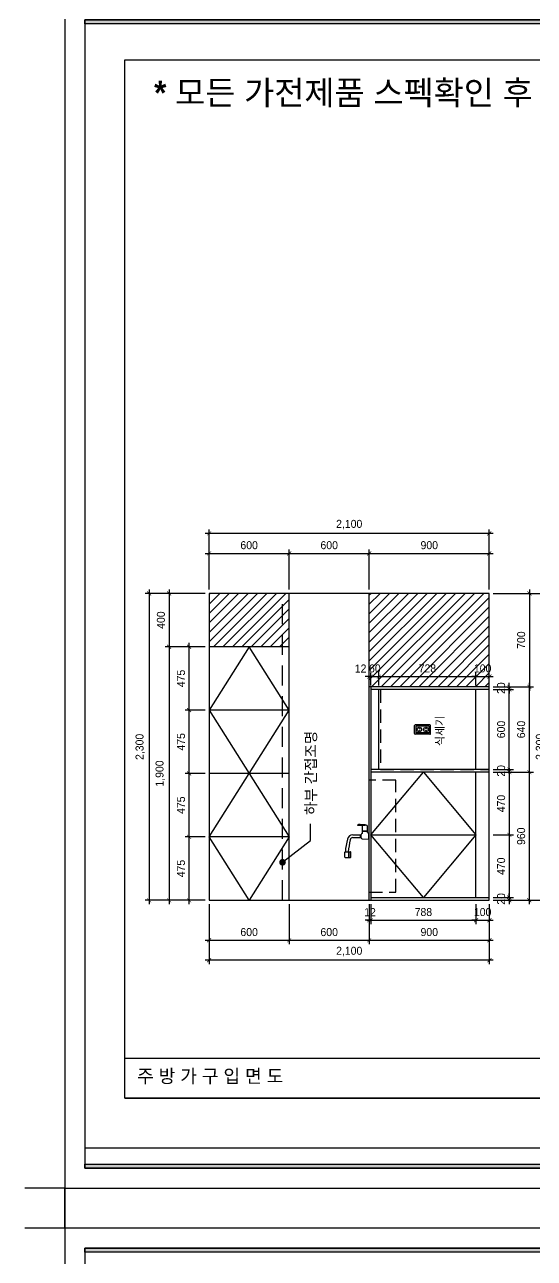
# Model space of a CAD drawing. Header units: millimetres. Extents: x 261942 to 379971, y 117646 to 213875.
# Drawn here: x 340971 to 344790, y 163471 to 172719 of the extents above; entities that cross this region are included whole.
import ezdxf
from ezdxf.enums import TextEntityAlignment as Align

# ---------------------------------------------------------------- set-up
doc = ezdxf.new("R2010")
doc.units = ezdxf.units.MM
doc.header["$LTSCALE"] = 100
doc.header["$PDMODE"] = 3
doc.linetypes.add('DASHEDX2', pattern=[1.5, 1, -0.5])
doc.linetypes.add('HID', pattern=[2.3, 1.5, -0.8])
doc.layers.get('DEFPOINTS').update_dxf_attribs({"color": 248})
for name, color, linetype in [('0-ELC TEXT', 7, 'Continuous'), ('0-SHEET', 7, 'Continuous'), ('06-FUR', 6, 'Continuous'), ('06-LIGHT', 4, 'Continuous'), ('07-DIM', 5, 'Continuous'), ('F-SYM', 7, 'Continuous'), ('FORM(YOURNAME)-11', 1, 'Continuous'), ('FU', 4, 'Continuous'), ('K-FURNITURE', 7, 'Continuous')]:
    doc.layers.add(name, color=color, linetype=linetype)
doc.styles.add('HY 울릉도 L', font='')
doc.styles.add('YOURNAME', font='HY울릉도M.TTF')
doc.styles.add('넥슨고딕', font='NEXONLv1GothicBold.ttf')
doc.styles.add('코레일둥고', font='Korail_Round_Gothic_Medium.ttf')
doc.styles.get('HY 울릉도 L').set_extended_font_data('HY울릉도L')
doc.dimstyles.new('30', dxfattribs={"dimscale": 30, "dimtxt": 2, "dimasz": 1, "dimexe": 1, "dimexo": 1, "dimgap": 1, "dimtad": 1, "dimdec": 0, "dimrnd": 0.05, "dimdsep": 46, "dimlunit": 6, "dimtxsty": 'HY 울릉도 L', "dimblk": 'ARCHTICK', "dimcen": 2.5, "dimdle": 1, "dimclrd": 133, "dimclre": 133, "dimclrt": 30, "dimadec": 0, "dimazin": 0, "dimtfac": 1, "dimtdec": 0, "dimtix": 1, "dimtmove": 2, "dimatfit": 3, "dimldrblk": 'ARCHTICK', "dimfxl": 0, "dimlwd": -1, "dimlwe": -1, "dimarcsym": 0})

# ---------------------------------------------------------------- blocks, each defined once
blk = doc.blocks.new('FORM-PLAN')
at = {"layer": 'FORM(YOURNAME)-11'}
h = blk.add_hatch(color=256, dxfattribs=at)
h.dxf.hatch_style = 1
h.paths.add_polyline_path([(-71444, 55115), (10556, 55115), (10556, 54915), (-71444, 54915)])
h.paths.add_polyline_path([(-71444, -2085), (10556, -2085), (10556, -2285), (-71444, -2285)])
at = {"layer": 'DEFPOINTS', "color": 158}
blk.add_line((1346, -1285), (-71444, -1285), dxfattribs=at)
at = {"layer": 'DEFPOINTS', "color": 1}
for points in [[(-72444, 58115), (-72444, 56115), (-74444, 56115)], [(-72444, -5285), (-72444, -3285), (-74444, -3285)]]:
    blk.add_lwpolyline(points, dxfattribs=at)
at = {"layer": 'DEFPOINTS', "color": 158}
for points in [[(-71444, -2285), (10556, -2285), (10556, 55115), (-71444, 55115)], [(-69444, 53115), (-64, 53115), (-64, 1215), (-69444, 1215)]]:
    blk.add_lwpolyline(points, close=True, dxfattribs=at)
at = {"layer": 'FORM(YOURNAME)-11', "color": 250}
blk.add_lwpolyline([(-72444, -3285), (11556, -3285), (11556, 56115), (-72444, 56115)], close=True, dxfattribs=at)
at = {"layer": 'FORM(YOURNAME)-11'}
for points in [[(-71444, 55115), (10556, 55115), (10556, 54915), (-71444, 54915)], [(-71444, -2085), (10556, -2085), (10556, -2285), (-71444, -2285)]]:
    blk.add_lwpolyline(points, close=True, dxfattribs=at)
at = {"layer": 'FORM(YOURNAME)-11', "color": 3, "style": 'YOURNAME'}
for tag, height, p in [('1', 450, (9905, 18188)), ('2', 450, (9905, 17544)), ('3', 450, (9905, 16257)), ('4', 450, (9905, 14326)), ('5', 515, (9905, 12009)), ('6', 515, (9905, 9757)), ('7', 515, (9905, 7504)), ('8', 515, (9905, 5252)), ('9', 515, (9905, 2999)), ('10', 515, (5655, 811)), ('11', 515, (9905, 747)), ('12', 515, (5655, -1441)), ('13', 515, (9905, -1441))]:
    blk.add_attdef(tag, text='', height=height, dxfattribs=at).set_placement(p, align=Align.MIDDLE_RIGHT)
blk = doc.blocks.new('*U590')
at = {"layer": 'F-SYM', "xscale": 0.15, "yscale": 0.15, "zscale": 0.15}
blk.add_blockref('FORM-PLAN', (352137.4, 164489.1), dxfattribs=at)
blk = doc.blocks.new('A$C3F93256C')
at = {"layer": 'K-FURNITURE', "color": 40, "linetype": 'Continuous'}
for p, q in [((0, 177.8), (0, 142.7)), ((0, 152.5), (44, 152.5)), ((0, 149.9), (44, 149.9)), ((4, 181.8), (40, 181.8)), ((4, 138.7), (40, 138.7)), ((44, 177.8), (44, 142.7)), ((149.8, 122.5), (149.8, 59.4)), ((171.8, 122.5), (171.8, 59.4)), ((140.8, 52.1), (137.2, 0)), ((184.1, 5), (137.5, 5)), ((148.7, 59.4), (172.9, 59.4)), ((149.8, 64.4), (171.8, 64.4)), ((184, 6.7), (184.4, 0)), ((185.5, 49.3), (240, 49.3)), ((188.9, 12), (234, 12)), ((197.3, 49.3), (197.3, 12)), ((199.8, 49.3), (199.8, 12)), ((240, 86.1), (245, 86.1)), ((240, 29.3), (240, 86.1)), ((240, 73.2), (245, 73.2)), ((245, 29.3), (240, 29.3)), ((244, 22), (244, 29.3)), ((245, 73.2), (245, 86.1)), ((245, 29.3), (245, 62.6)), ((247.4, 67.9), (247.4, 80.8))]:
    blk.add_line(p, q, dxfattribs=at)
for centre, radius, start, end in [((4, 177.8), 4, 90, 180), ((4, 142.7), 4, 180, 270), ((40, 177.8), 4, 0, 90), ((40, 142.7), 4, 270, 0), ((5, -359), 539.3, 75.70659, 85.86953), ((5.4, -356.7), 515, 75.56642, 85.70206), ((129.8, 122.5), 20, 0, 78.51264), ((129.8, 122.5), 42, 0, 78.51264), ((148.7, 51.4), 8, 90, 175.17874), ((172.9, 51.4), 8, 12.6436, 90), ((185.5, 54.3), 5, 192.6436, 270), ((188.9, 7), 5, 90, 183.94394), ((234, 22), 10, 270, 0), ((240.4, 80.8), 6.97, 0, 49.51036), ((240.4, 67.9), 6.97, 310.48964, 49.51036)]:
    blk.add_arc(centre, radius, start, end, dxfattribs=at)
blk = doc.blocks.new('_ArchTick')
at = {"color": 0, "linetype": 'ByBlock', "const_width": 0.15}
blk.add_lwpolyline([(-0.5, -0.5), (0.5, 0.5)], dxfattribs=at)
blk = doc.blocks.new('*D377')
at = {"layer": '07-DIM', "color": 133}
for p, q in [((344483.1, 168905.5), (342323.1, 168905.5)), ((342353.1, 168485.5), (342353.1, 168935.5)), ((344453.1, 168485.5), (344453.1, 168935.5))]:
    blk.add_line(p, q, dxfattribs=at)
at = {"layer": 'DEFPOINTS', "color": 0}
for p in [(342353.1, 168905.5), (342353.1, 168455.5), (344453.1, 168455.5)]:
    blk.add_point(p, dxfattribs=at)
at = {"layer": '07-DIM', "color": 133, "xscale": 30, "yscale": 30, "zscale": 30, "rotation": 180}
blk.add_blockref('_ArchTick', (342353.1, 168905.5), dxfattribs=at)
at = {"layer": '07-DIM', "color": 133, "xscale": 30, "yscale": 30, "zscale": 30}
blk.add_blockref('_ArchTick', (344453.1, 168905.5), dxfattribs=at)
at = {"layer": '07-DIM', "color": 30, "insert": (343403.1, 168971.4), "char_height": 60, "attachment_point": 5, "style": 'HY 울릉도 L'}
blk.add_mtext('2,100', dxfattribs=at)
blk = doc.blocks.new('*D378')
at = {"layer": '07-DIM', "color": 133}
for p, q in [((342353.1, 168485.5), (342353.1, 168785.5)), ((342953.1, 168485.5), (342953.1, 168785.5)), ((342323.1, 168755.5), (342983.1, 168755.5))]:
    blk.add_line(p, q, dxfattribs=at)
at = {"layer": 'DEFPOINTS', "color": 0}
for p in [(342953.1, 168755.5), (342353.1, 168455.5), (342953.1, 168455.5)]:
    blk.add_point(p, dxfattribs=at)
at = {"layer": '07-DIM', "color": 133, "xscale": 30, "yscale": 30, "zscale": 30, "rotation": 180}
blk.add_blockref('_ArchTick', (342353.1, 168755.5), dxfattribs=at)
at = {"layer": '07-DIM', "color": 133, "xscale": 30, "yscale": 30, "zscale": 30}
blk.add_blockref('_ArchTick', (342953.1, 168755.5), dxfattribs=at)
at = {"layer": '07-DIM', "color": 30, "insert": (342653.1, 168816.7), "char_height": 60, "attachment_point": 5, "style": 'HY 울릉도 L'}
blk.add_mtext('600', dxfattribs=at)
blk = doc.blocks.new('*D379')
at = {"layer": '07-DIM', "color": 133}
for p, q in [((342953.1, 168485.5), (342953.1, 168785.5)), ((343553.1, 168485.5), (343553.1, 168785.5)), ((342923.1, 168755.5), (343583.1, 168755.5))]:
    blk.add_line(p, q, dxfattribs=at)
at = {"layer": 'DEFPOINTS', "color": 0}
for p in [(343553.1, 168755.5), (342953.1, 168455.5), (343553.1, 168455.5)]:
    blk.add_point(p, dxfattribs=at)
at = {"layer": '07-DIM', "color": 133, "xscale": 30, "yscale": 30, "zscale": 30, "rotation": 180}
blk.add_blockref('_ArchTick', (342953.1, 168755.5), dxfattribs=at)
at = {"layer": '07-DIM', "color": 133, "xscale": 30, "yscale": 30, "zscale": 30}
blk.add_blockref('_ArchTick', (343553.1, 168755.5), dxfattribs=at)
at = {"layer": '07-DIM', "color": 30, "insert": (343253.1, 168816.7), "char_height": 60, "attachment_point": 5, "style": 'HY 울릉도 L'}
blk.add_mtext('600', dxfattribs=at)
blk = doc.blocks.new('*D380')
at = {"layer": '07-DIM', "color": 133}
for p, q in [((343553.1, 168485.5), (343553.1, 168785.5)), ((344453.1, 168485.5), (344453.1, 168785.5)), ((343523.1, 168755.5), (344483.1, 168755.5))]:
    blk.add_line(p, q, dxfattribs=at)
at = {"layer": 'DEFPOINTS', "color": 0}
for p in [(344453.1, 168755.5), (343553.1, 168455.5), (344453.1, 168455.5)]:
    blk.add_point(p, dxfattribs=at)
at = {"layer": '07-DIM', "color": 133, "xscale": 30, "yscale": 30, "zscale": 30, "rotation": 180}
blk.add_blockref('_ArchTick', (343553.1, 168755.5), dxfattribs=at)
at = {"layer": '07-DIM', "color": 133, "xscale": 30, "yscale": 30, "zscale": 30}
blk.add_blockref('_ArchTick', (344453.1, 168755.5), dxfattribs=at)
at = {"layer": '07-DIM', "color": 30, "insert": (344003.1, 168816.8), "char_height": 60, "attachment_point": 5, "style": 'HY 울릉도 L'}
blk.add_mtext('900', dxfattribs=at)
blk = doc.blocks.new('*D382')
at = {"layer": '07-DIM', "color": 133}
for p, q in [((342353.1, 166125.5), (342353.1, 165675.5)), ((344453.1, 166125.5), (344453.1, 165675.5)), ((344483.1, 165705.5), (342323.1, 165705.5))]:
    blk.add_line(p, q, dxfattribs=at)
at = {"layer": 'DEFPOINTS', "color": 0}
for p in [(342353.1, 166155.5), (344453.1, 166155.5), (342353.1, 165705.5)]:
    blk.add_point(p, dxfattribs=at)
at = {"layer": '07-DIM', "color": 133, "xscale": 30, "yscale": 30, "zscale": 30, "rotation": 180}
blk.add_blockref('_ArchTick', (342353.1, 165705.5), dxfattribs=at)
at = {"layer": '07-DIM', "color": 133, "xscale": 30, "yscale": 30, "zscale": 30}
blk.add_blockref('_ArchTick', (344453.1, 165705.5), dxfattribs=at)
at = {"layer": '07-DIM', "color": 30, "insert": (343403.1, 165771.4), "char_height": 60, "attachment_point": 5, "style": 'HY 울릉도 L'}
blk.add_mtext('2,100', dxfattribs=at)
blk = doc.blocks.new('*D383')
at = {"layer": '07-DIM', "color": 133}
for p, q in [((342353.1, 166125.5), (342353.1, 165825.5)), ((342953.1, 166125.5), (342953.1, 165825.5)), ((342323.1, 165855.5), (342983.1, 165855.5))]:
    blk.add_line(p, q, dxfattribs=at)
at = {"layer": 'DEFPOINTS', "color": 0}
for p in [(342353.1, 166155.5), (342953.1, 166155.5), (342953.1, 165855.5)]:
    blk.add_point(p, dxfattribs=at)
at = {"layer": '07-DIM', "color": 133, "xscale": 30, "yscale": 30, "zscale": 30, "rotation": 180}
blk.add_blockref('_ArchTick', (342353.1, 165855.5), dxfattribs=at)
at = {"layer": '07-DIM', "color": 133, "xscale": 30, "yscale": 30, "zscale": 30}
blk.add_blockref('_ArchTick', (342953.1, 165855.5), dxfattribs=at)
at = {"layer": '07-DIM', "color": 30, "insert": (342653.1, 165916.7), "char_height": 60, "attachment_point": 5, "style": 'HY 울릉도 L'}
blk.add_mtext('600', dxfattribs=at)
blk = doc.blocks.new('*D384')
at = {"layer": '07-DIM', "color": 133}
for p, q in [((342953.1, 166125.5), (342953.1, 165825.5)), ((343553.1, 166125.5), (343553.1, 165825.5)), ((342923.1, 165855.5), (343583.1, 165855.5))]:
    blk.add_line(p, q, dxfattribs=at)
at = {"layer": 'DEFPOINTS', "color": 0}
for p in [(342953.1, 166155.5), (343553.1, 166155.5), (343553.1, 165855.5)]:
    blk.add_point(p, dxfattribs=at)
at = {"layer": '07-DIM', "color": 133, "xscale": 30, "yscale": 30, "zscale": 30, "rotation": 180}
blk.add_blockref('_ArchTick', (342953.1, 165855.5), dxfattribs=at)
at = {"layer": '07-DIM', "color": 133, "xscale": 30, "yscale": 30, "zscale": 30}
blk.add_blockref('_ArchTick', (343553.1, 165855.5), dxfattribs=at)
at = {"layer": '07-DIM', "color": 30, "insert": (343253.1, 165916.7), "char_height": 60, "attachment_point": 5, "style": 'HY 울릉도 L'}
blk.add_mtext('600', dxfattribs=at)
blk = doc.blocks.new('*D381')
at = {"layer": '07-DIM', "color": 133}
for p, q in [((343553.1, 166125.5), (343553.1, 165825.5)), ((344453.1, 166125.5), (344453.1, 165825.5)), ((343523.1, 165855.5), (344483.1, 165855.5))]:
    blk.add_line(p, q, dxfattribs=at)
at = {"layer": 'DEFPOINTS', "color": 0}
for p in [(343553.1, 166155.5), (344453.1, 166155.5), (344453.1, 165855.5)]:
    blk.add_point(p, dxfattribs=at)
at = {"layer": '07-DIM', "color": 133, "xscale": 30, "yscale": 30, "zscale": 30, "rotation": 180}
blk.add_blockref('_ArchTick', (343553.1, 165855.5), dxfattribs=at)
at = {"layer": '07-DIM', "color": 133, "xscale": 30, "yscale": 30, "zscale": 30}
blk.add_blockref('_ArchTick', (344453.1, 165855.5), dxfattribs=at)
at = {"layer": '07-DIM', "color": 30, "insert": (344003.1, 165916.8), "char_height": 60, "attachment_point": 5, "style": 'HY 울릉도 L'}
blk.add_mtext('900', dxfattribs=at)
blk = doc.blocks.new('*D385')
at = {"layer": '07-DIM', "color": 133}
for p, q in [((343553.1, 166125.5), (343553.1, 165975.5)), ((343565.1, 166125.5), (343565.1, 165975.5)), ((343553.1, 166005.5), (343523.1, 166005.5)), ((343553.1, 166005.5), (343565.1, 166005.5)), ((343565.1, 166005.5), (343595.1, 166005.5))]:
    blk.add_line(p, q, dxfattribs=at)
at = {"layer": 'DEFPOINTS', "color": 0}
for p in [(343553.1, 166155.5), (343565.1, 166155.5), (343565.1, 166005.5)]:
    blk.add_point(p, dxfattribs=at)
at = {"layer": '07-DIM', "color": 133, "xscale": 30, "yscale": 30, "zscale": 30}
blk.add_blockref('_ArchTick', (343553.1, 166005.5), dxfattribs=at)
at = {"layer": '07-DIM', "color": 133, "xscale": 30, "yscale": 30, "zscale": 30, "rotation": 180}
blk.add_blockref('_ArchTick', (343565.1, 166005.5), dxfattribs=at)
at = {"layer": '07-DIM', "color": 30, "insert": (343559.1, 166066.2), "char_height": 60, "attachment_point": 5, "style": 'HY 울릉도 L'}
blk.add_mtext('12', dxfattribs=at)
blk = doc.blocks.new('*D386')
at = {"layer": '07-DIM', "color": 133}
for p, q in [((343565.1, 166125.5), (343565.1, 165975.5)), ((344353.1, 166125.5), (344353.1, 165975.5)), ((343535.1, 166005.5), (344383.1, 166005.5))]:
    blk.add_line(p, q, dxfattribs=at)
at = {"layer": 'DEFPOINTS', "color": 0}
for p in [(343565.1, 166155.5), (344353.1, 166155.5), (344353.1, 166005.5)]:
    blk.add_point(p, dxfattribs=at)
at = {"layer": '07-DIM', "color": 133, "xscale": 30, "yscale": 30, "zscale": 30, "rotation": 180}
blk.add_blockref('_ArchTick', (343565.1, 166005.5), dxfattribs=at)
at = {"layer": '07-DIM', "color": 133, "xscale": 30, "yscale": 30, "zscale": 30}
blk.add_blockref('_ArchTick', (344353.1, 166005.5), dxfattribs=at)
at = {"layer": '07-DIM', "color": 30, "insert": (343959.1, 166066.8), "char_height": 60, "attachment_point": 5, "style": 'HY 울릉도 L'}
blk.add_mtext('788', dxfattribs=at)
blk = doc.blocks.new('*D387')
at = {"layer": '07-DIM', "color": 133}
for p, q in [((344353.1, 166125.5), (344353.1, 165975.5)), ((344453.1, 166125.5), (344453.1, 165975.5)), ((344353.1, 166005.5), (344323.1, 166005.5)), ((344353.1, 166005.5), (344453.1, 166005.5)), ((344453.1, 166005.5), (344483.1, 166005.5))]:
    blk.add_line(p, q, dxfattribs=at)
at = {"layer": 'DEFPOINTS', "color": 0}
for p in [(344353.1, 166155.5), (344453.1, 166155.5), (344453.1, 166005.5)]:
    blk.add_point(p, dxfattribs=at)
at = {"layer": '07-DIM', "color": 133, "xscale": 30, "yscale": 30, "zscale": 30}
blk.add_blockref('_ArchTick', (344353.1, 166005.5), dxfattribs=at)
at = {"layer": '07-DIM', "color": 133, "xscale": 30, "yscale": 30, "zscale": 30, "rotation": 180}
blk.add_blockref('_ArchTick', (344453.1, 166005.5), dxfattribs=at)
at = {"layer": '07-DIM', "color": 30, "insert": (344403.1, 166066.7), "char_height": 60, "attachment_point": 5, "style": 'HY 울릉도 L'}
blk.add_mtext('100', dxfattribs=at)
blk = doc.blocks.new('*D388')
at = {"layer": '07-DIM', "color": 133}
for p, q in [((344483.1, 167115.5), (344783.1, 167115.5)), ((344753.1, 166125.5), (344753.1, 167145.5)), ((344483.1, 166155.5), (344783.1, 166155.5))]:
    blk.add_line(p, q, dxfattribs=at)
at = {"layer": 'DEFPOINTS', "color": 0}
for p in [(344453.1, 167115.5), (344753.1, 167115.5), (344453.1, 166155.5)]:
    blk.add_point(p, dxfattribs=at)
at = {"layer": '07-DIM', "color": 133, "xscale": 30, "yscale": 30, "zscale": 30}
for p, rotation in [((344753.1, 167115.5), 90), ((344753.1, 166155.5), 270)]:
    blk.add_blockref('_ArchTick', p, dxfattribs=dict(at, rotation=rotation))
at = {"layer": '07-DIM', "color": 30, "insert": (344691.8, 166635.5), "char_height": 60, "attachment_point": 5, "rotation": 90, "style": 'HY 울릉도 L'}
blk.add_mtext('960', dxfattribs=at)
blk = doc.blocks.new('*D389')
at = {"layer": '07-DIM', "color": 133}
for p, q in [((344483.1, 167115.5), (344633.1, 167115.5)), ((344603.1, 167145.5), (344603.1, 166615.5)), ((344483.1, 166645.5), (344633.1, 166645.5))]:
    blk.add_line(p, q, dxfattribs=at)
at = {"layer": 'DEFPOINTS', "color": 0}
for p in [(344453.1, 167115.5), (344453.1, 166645.5), (344603.1, 166645.5)]:
    blk.add_point(p, dxfattribs=at)
at = {"layer": '07-DIM', "color": 133, "xscale": 30, "yscale": 30, "zscale": 30}
for p, rotation in [((344603.1, 167115.5), 90), ((344603.1, 166645.5), 270)]:
    blk.add_blockref('_ArchTick', p, dxfattribs=dict(at, rotation=rotation))
at = {"layer": '07-DIM', "color": 30, "insert": (344541.8, 166880.5), "char_height": 60, "attachment_point": 5, "rotation": 90, "style": 'HY 울릉도 L'}
blk.add_mtext('470', dxfattribs=at)
blk = doc.blocks.new('*D390')
at = {"layer": '07-DIM', "color": 133}
for p, q in [((344483.1, 166645.5), (344633.1, 166645.5)), ((344603.1, 166675.5), (344603.1, 166145.5)), ((344483.1, 166175.5), (344633.1, 166175.5))]:
    blk.add_line(p, q, dxfattribs=at)
at = {"layer": 'DEFPOINTS', "color": 0}
for p in [(344453.1, 166645.5), (344453.1, 166175.5), (344603.1, 166175.5)]:
    blk.add_point(p, dxfattribs=at)
at = {"layer": '07-DIM', "color": 133, "xscale": 30, "yscale": 30, "zscale": 30}
for p, rotation in [((344603.1, 166645.5), 90), ((344603.1, 166175.5), 270)]:
    blk.add_blockref('_ArchTick', p, dxfattribs=dict(at, rotation=rotation))
at = {"layer": '07-DIM', "color": 30, "insert": (344541.8, 166410.5), "char_height": 60, "attachment_point": 5, "rotation": 90, "style": 'HY 울릉도 L'}
blk.add_mtext('470', dxfattribs=at)
blk = doc.blocks.new('*D391')
at = {"layer": '07-DIM', "color": 133}
for p, q in [((344603.1, 166175.5), (344603.1, 166205.5)), ((344483.1, 166175.5), (344633.1, 166175.5)), ((344483.1, 166155.5), (344633.1, 166155.5)), ((344603.1, 166175.5), (344603.1, 166155.5)), ((344603.1, 166155.5), (344603.1, 166125.5))]:
    blk.add_line(p, q, dxfattribs=at)
at = {"layer": 'DEFPOINTS', "color": 0}
for p in [(344453.1, 166175.5), (344453.1, 166155.5), (344603.1, 166155.5)]:
    blk.add_point(p, dxfattribs=at)
at = {"layer": '07-DIM', "color": 133, "xscale": 30, "yscale": 30, "zscale": 30}
for p, rotation in [((344603.1, 166175.5), 270), ((344603.1, 166155.5), 90)]:
    blk.add_blockref('_ArchTick', p, dxfattribs=dict(at, rotation=rotation))
at = {"layer": '07-DIM', "color": 30, "insert": (344541.8, 166165.5), "char_height": 60, "attachment_point": 5, "rotation": 90, "style": 'HY 울릉도 L'}
blk.add_mtext('20', dxfattribs=at)
blk = doc.blocks.new('*D392')
at = {"layer": '07-DIM', "color": 133}
for p, q in [((344483.1, 167755.5), (344783.1, 167755.5)), ((344753.1, 167085.5), (344753.1, 167785.5)), ((344483.1, 167115.5), (344783.1, 167115.5))]:
    blk.add_line(p, q, dxfattribs=at)
at = {"layer": 'DEFPOINTS', "color": 0}
for p in [(344453.1, 167755.5), (344753.1, 167755.5), (344453.1, 167115.5)]:
    blk.add_point(p, dxfattribs=at)
at = {"layer": '07-DIM', "color": 133, "xscale": 30, "yscale": 30, "zscale": 30}
for p, rotation in [((344753.1, 167755.5), 90), ((344753.1, 167115.5), 270)]:
    blk.add_blockref('_ArchTick', p, dxfattribs=dict(at, rotation=rotation))
at = {"layer": '07-DIM', "color": 30, "insert": (344691.8, 167435.5), "char_height": 60, "attachment_point": 5, "rotation": 90, "style": 'HY 울릉도 L'}
blk.add_mtext('640', dxfattribs=at)
blk = doc.blocks.new('*D393')
at = {"layer": '07-DIM', "color": 133}
for p, q in [((344483.1, 167755.5), (344633.1, 167755.5)), ((344603.1, 167755.5), (344603.1, 167785.5)), ((344603.1, 167755.5), (344603.1, 167735.5)), ((344483.1, 167735.5), (344633.1, 167735.5)), ((344603.1, 167735.5), (344603.1, 167705.5))]:
    blk.add_line(p, q, dxfattribs=at)
at = {"layer": 'DEFPOINTS', "color": 0}
for p in [(344453.1, 167755.5), (344453.1, 167735.5), (344603.1, 167735.5)]:
    blk.add_point(p, dxfattribs=at)
at = {"layer": '07-DIM', "color": 133, "xscale": 30, "yscale": 30, "zscale": 30}
for p, rotation in [((344603.1, 167755.5), 270), ((344603.1, 167735.5), 90)]:
    blk.add_blockref('_ArchTick', p, dxfattribs=dict(at, rotation=rotation))
at = {"layer": '07-DIM', "color": 30, "insert": (344541.8, 167745.5), "char_height": 60, "attachment_point": 5, "rotation": 90, "style": 'HY 울릉도 L'}
blk.add_mtext('20', dxfattribs=at)
blk = doc.blocks.new('*D394')
at = {"layer": '07-DIM', "color": 133}
for p, q in [((344483.1, 167135.5), (344633.1, 167135.5)), ((344483.1, 167115.5), (344633.1, 167115.5)), ((344603.1, 167135.5), (344603.1, 167165.5)), ((344603.1, 167115.5), (344603.1, 167135.5)), ((344603.1, 167115.5), (344603.1, 167085.5))]:
    blk.add_line(p, q, dxfattribs=at)
at = {"layer": 'DEFPOINTS', "color": 0}
for p in [(344453.1, 167135.5), (344453.1, 167115.5), (344603.1, 167135.5)]:
    blk.add_point(p, dxfattribs=at)
at = {"layer": '07-DIM', "color": 133, "xscale": 30, "yscale": 30, "zscale": 30}
for p, rotation in [((344603.1, 167135.5), 270), ((344603.1, 167115.5), 90)]:
    blk.add_blockref('_ArchTick', p, dxfattribs=dict(at, rotation=rotation))
at = {"layer": '07-DIM', "color": 30, "insert": (344541.8, 167125.5), "char_height": 60, "attachment_point": 5, "rotation": 90, "style": 'HY 울릉도 L'}
blk.add_mtext('20', dxfattribs=at)
blk = doc.blocks.new('*D395')
at = {"layer": '07-DIM', "color": 133}
for p, q in [((344603.1, 167105.5), (344603.1, 167765.5)), ((344483.1, 167735.5), (344633.1, 167735.5)), ((344483.1, 167135.5), (344633.1, 167135.5))]:
    blk.add_line(p, q, dxfattribs=at)
at = {"layer": 'DEFPOINTS', "color": 0}
for p in [(344453.1, 167735.5), (344603.1, 167735.5), (344453.1, 167135.5)]:
    blk.add_point(p, dxfattribs=at)
at = {"layer": '07-DIM', "color": 133, "xscale": 30, "yscale": 30, "zscale": 30}
for p, rotation in [((344603.1, 167735.5), 90), ((344603.1, 167135.5), 270)]:
    blk.add_blockref('_ArchTick', p, dxfattribs=dict(at, rotation=rotation))
at = {"layer": '07-DIM', "color": 30, "insert": (344541.8, 167435.5), "char_height": 60, "attachment_point": 5, "rotation": 90, "style": 'HY 울릉도 L'}
blk.add_mtext('600', dxfattribs=at)
blk = doc.blocks.new('*D396')
at = {"layer": '07-DIM', "color": 133}
for p, q in [((343565.1, 167765.5), (343565.1, 167862)), ((343625.1, 167765.5), (343625.1, 167862)), ((343565.1, 167832), (343535.1, 167832)), ((343565.1, 167832), (343625.1, 167832)), ((343625.1, 167832), (343655.1, 167832))]:
    blk.add_line(p, q, dxfattribs=at)
at = {"layer": 'DEFPOINTS', "color": 0}
for p in [(343625.1, 167832), (343565.1, 167735.5), (343625.1, 167735.5)]:
    blk.add_point(p, dxfattribs=at)
at = {"layer": '07-DIM', "color": 133, "xscale": 30, "yscale": 30, "zscale": 30}
blk.add_blockref('_ArchTick', (343565.1, 167832), dxfattribs=at)
at = {"layer": '07-DIM', "color": 133, "xscale": 30, "yscale": 30, "zscale": 30, "rotation": 180}
blk.add_blockref('_ArchTick', (343625.1, 167832), dxfattribs=at)
at = {"layer": '07-DIM', "color": 30, "insert": (343595.1, 167893.2), "char_height": 60, "attachment_point": 5, "style": 'HY 울릉도 L'}
blk.add_mtext('60', dxfattribs=at)
blk = doc.blocks.new('*D397')
at = {"layer": '07-DIM', "color": 133}
for p, q in [((343553.1, 167765.5), (343553.1, 167862)), ((343565.1, 167765.5), (343565.1, 167862)), ((343553.1, 167832), (343523.1, 167832)), ((343565.1, 167832), (343553.1, 167832)), ((343565.1, 167832), (343595.1, 167832))]:
    blk.add_line(p, q, dxfattribs=at)
at = {"layer": 'DEFPOINTS', "color": 0}
for p in [(343553.1, 167832), (343553.1, 167735.5), (343565.1, 167735.5)]:
    blk.add_point(p, dxfattribs=at)
at = {"layer": '07-DIM', "color": 133, "xscale": 30, "yscale": 30, "zscale": 30}
blk.add_blockref('_ArchTick', (343553.1, 167832), dxfattribs=at)
at = {"layer": '07-DIM', "color": 133, "xscale": 30, "yscale": 30, "zscale": 30, "rotation": 180}
blk.add_blockref('_ArchTick', (343565.1, 167832), dxfattribs=at)
at = {"layer": '07-DIM', "color": 30, "insert": (343488.5, 167892.7), "char_height": 60, "attachment_point": 5, "style": 'HY 울릉도 L'}
blk.add_mtext('12', dxfattribs=at)
blk = doc.blocks.new('*D398')
at = {"layer": '07-DIM', "color": 133}
for p, q in [((343625.1, 167765.5), (343625.1, 167862)), ((344353.1, 167765.5), (344353.1, 167862)), ((343595.1, 167832), (344383.1, 167832))]:
    blk.add_line(p, q, dxfattribs=at)
at = {"layer": 'DEFPOINTS', "color": 0}
for p in [(344353.1, 167832), (343625.1, 167735.5), (344353.1, 167735.5)]:
    blk.add_point(p, dxfattribs=at)
at = {"layer": '07-DIM', "color": 133, "xscale": 30, "yscale": 30, "zscale": 30, "rotation": 180}
blk.add_blockref('_ArchTick', (343625.1, 167832), dxfattribs=at)
at = {"layer": '07-DIM', "color": 133, "xscale": 30, "yscale": 30, "zscale": 30}
blk.add_blockref('_ArchTick', (344353.1, 167832), dxfattribs=at)
at = {"layer": '07-DIM', "color": 30, "insert": (343989.1, 167893.3), "char_height": 60, "attachment_point": 5, "style": 'HY 울릉도 L'}
blk.add_mtext('728', dxfattribs=at)
blk = doc.blocks.new('*D399')
at = {"layer": '07-DIM', "color": 133}
for p, q in [((344353.1, 167764.5), (344353.1, 167862)), ((344453.1, 167764.5), (344453.1, 167862)), ((344353.1, 167832), (344323.1, 167832)), ((344353.1, 167832), (344453.1, 167832)), ((344453.1, 167832), (344483.1, 167832))]:
    blk.add_line(p, q, dxfattribs=at)
at = {"layer": 'DEFPOINTS', "color": 0}
for p in [(344453.1, 167832), (344353.1, 167734.5), (344453.1, 167734.5)]:
    blk.add_point(p, dxfattribs=at)
at = {"layer": '07-DIM', "color": 133, "xscale": 30, "yscale": 30, "zscale": 30}
blk.add_blockref('_ArchTick', (344353.1, 167832), dxfattribs=at)
at = {"layer": '07-DIM', "color": 133, "xscale": 30, "yscale": 30, "zscale": 30, "rotation": 180}
blk.add_blockref('_ArchTick', (344453.1, 167832), dxfattribs=at)
at = {"layer": '07-DIM', "color": 30, "insert": (344403.1, 167893.2), "char_height": 60, "attachment_point": 5, "style": 'HY 울릉도 L'}
blk.add_mtext('100', dxfattribs=at)
blk = doc.blocks.new('*D400')
at = {"layer": '07-DIM', "color": 133}
for p, q in [((342323.1, 168455.5), (341873.1, 168455.5)), ((341903.1, 168485.5), (341903.1, 166125.5)), ((342323.1, 166155.5), (341873.1, 166155.5))]:
    blk.add_line(p, q, dxfattribs=at)
at = {"layer": 'DEFPOINTS', "color": 0}
for p in [(342353.1, 168455.5), (341903.1, 166155.5), (342353.1, 166155.5)]:
    blk.add_point(p, dxfattribs=at)
at = {"layer": '07-DIM', "color": 133, "xscale": 30, "yscale": 30, "zscale": 30}
for p, rotation in [((341903.1, 168455.5), 90), ((341903.1, 166155.5), 270)]:
    blk.add_blockref('_ArchTick', p, dxfattribs=dict(at, rotation=rotation))
at = {"layer": '07-DIM', "color": 30, "insert": (341837.1, 167305.5), "char_height": 60, "attachment_point": 5, "rotation": 90, "style": 'HY 울릉도 L'}
blk.add_mtext('2,300', dxfattribs=at)
blk = doc.blocks.new('*D401')
at = {"layer": '07-DIM', "color": 133}
for p, q in [((342323.1, 168455.5), (342023.1, 168455.5)), ((342053.1, 168485.5), (342053.1, 168025.5)), ((342323.1, 168055.5), (342023.1, 168055.5))]:
    blk.add_line(p, q, dxfattribs=at)
at = {"layer": 'DEFPOINTS', "color": 0}
for p in [(342353.1, 168455.5), (342053.1, 168055.5), (342353.1, 168055.5)]:
    blk.add_point(p, dxfattribs=at)
at = {"layer": '07-DIM', "color": 133, "xscale": 30, "yscale": 30, "zscale": 30}
for p, rotation in [((342053.1, 168455.5), 90), ((342053.1, 168055.5), 270)]:
    blk.add_blockref('_ArchTick', p, dxfattribs=dict(at, rotation=rotation))
at = {"layer": '07-DIM', "color": 30, "insert": (341991.8, 168255.5), "char_height": 60, "attachment_point": 5, "rotation": 90, "style": 'HY 울릉도 L'}
blk.add_mtext('400', dxfattribs=at)
blk = doc.blocks.new('*D402')
at = {"layer": '07-DIM', "color": 133}
for p, q in [((342323.1, 168055.5), (342023.1, 168055.5)), ((342053.1, 168085.5), (342053.1, 166125.5)), ((342323.1, 166155.5), (342023.1, 166155.5))]:
    blk.add_line(p, q, dxfattribs=at)
at = {"layer": 'DEFPOINTS', "color": 0}
for p in [(342353.1, 168055.5), (342053.1, 166155.5), (342353.1, 166155.5)]:
    blk.add_point(p, dxfattribs=at)
at = {"layer": '07-DIM', "color": 133, "xscale": 30, "yscale": 30, "zscale": 30}
for p, rotation in [((342053.1, 168055.5), 90), ((342053.1, 166155.5), 270)]:
    blk.add_blockref('_ArchTick', p, dxfattribs=dict(at, rotation=rotation))
at = {"layer": '07-DIM', "color": 30, "insert": (341987.1, 167105.5), "char_height": 60, "attachment_point": 5, "rotation": 90, "style": 'HY 울릉도 L'}
blk.add_mtext('1,900', dxfattribs=at)
blk = doc.blocks.new('*D403')
at = {"layer": '07-DIM', "color": 133}
for p, q in [((342203.1, 166125.5), (342203.1, 166660.5)), ((342323.1, 166630.5), (342173.1, 166630.5)), ((342323.1, 166155.5), (342173.1, 166155.5))]:
    blk.add_line(p, q, dxfattribs=at)
at = {"layer": 'DEFPOINTS', "color": 0}
for p in [(342203.1, 166630.5), (342353.1, 166630.5), (342353.1, 166155.5)]:
    blk.add_point(p, dxfattribs=at)
at = {"layer": '07-DIM', "color": 133, "xscale": 30, "yscale": 30, "zscale": 30}
for p, rotation in [((342203.1, 166630.5), 90), ((342203.1, 166155.5), 270)]:
    blk.add_blockref('_ArchTick', p, dxfattribs=dict(at, rotation=rotation))
at = {"layer": '07-DIM', "color": 30, "insert": (342142.4, 166393), "char_height": 60, "attachment_point": 5, "rotation": 90, "style": 'HY 울릉도 L'}
blk.add_mtext('475', dxfattribs=at)
blk = doc.blocks.new('*D404')
at = {"layer": '07-DIM', "color": 133}
for p, q in [((342323.1, 167105.5), (342173.1, 167105.5)), ((342203.1, 166600.5), (342203.1, 167135.5)), ((342323.1, 166630.5), (342173.1, 166630.5))]:
    blk.add_line(p, q, dxfattribs=at)
at = {"layer": 'DEFPOINTS', "color": 0}
for p in [(342203.1, 167105.5), (342353.1, 167105.5), (342353.1, 166630.5)]:
    blk.add_point(p, dxfattribs=at)
at = {"layer": '07-DIM', "color": 133, "xscale": 30, "yscale": 30, "zscale": 30}
for p, rotation in [((342203.1, 167105.5), 90), ((342203.1, 166630.5), 270)]:
    blk.add_blockref('_ArchTick', p, dxfattribs=dict(at, rotation=rotation))
at = {"layer": '07-DIM', "color": 30, "insert": (342142.4, 166868), "char_height": 60, "attachment_point": 5, "rotation": 90, "style": 'HY 울릉도 L'}
blk.add_mtext('475', dxfattribs=at)
blk = doc.blocks.new('*D405')
at = {"layer": '07-DIM', "color": 133}
for p, q in [((342323.1, 167580.5), (342173.1, 167580.5)), ((342203.1, 167075.5), (342203.1, 167610.5)), ((342323.1, 167105.5), (342173.1, 167105.5))]:
    blk.add_line(p, q, dxfattribs=at)
at = {"layer": 'DEFPOINTS', "color": 0}
for p in [(342203.1, 167580.5), (342353.1, 167580.5), (342353.1, 167105.5)]:
    blk.add_point(p, dxfattribs=at)
at = {"layer": '07-DIM', "color": 133, "xscale": 30, "yscale": 30, "zscale": 30}
for p, rotation in [((342203.1, 167580.5), 90), ((342203.1, 167105.5), 270)]:
    blk.add_blockref('_ArchTick', p, dxfattribs=dict(at, rotation=rotation))
at = {"layer": '07-DIM', "color": 30, "insert": (342142.4, 167343), "char_height": 60, "attachment_point": 5, "rotation": 90, "style": 'HY 울릉도 L'}
blk.add_mtext('475', dxfattribs=at)
blk = doc.blocks.new('*D406')
at = {"layer": '07-DIM', "color": 133}
for p, q in [((342323.1, 168055.5), (342173.1, 168055.5)), ((342203.1, 167550.5), (342203.1, 168085.5)), ((342323.1, 167580.5), (342173.1, 167580.5))]:
    blk.add_line(p, q, dxfattribs=at)
at = {"layer": 'DEFPOINTS', "color": 0}
for p in [(342203.1, 168055.5), (342353.1, 168055.5), (342353.1, 167580.5)]:
    blk.add_point(p, dxfattribs=at)
at = {"layer": '07-DIM', "color": 133, "xscale": 30, "yscale": 30, "zscale": 30}
for p, rotation in [((342203.1, 168055.5), 90), ((342203.1, 167580.5), 270)]:
    blk.add_blockref('_ArchTick', p, dxfattribs=dict(at, rotation=rotation))
at = {"layer": '07-DIM', "color": 30, "insert": (342142.4, 167818), "char_height": 60, "attachment_point": 5, "rotation": 90, "style": 'HY 울릉도 L'}
blk.add_mtext('475', dxfattribs=at)
blk = doc.blocks.new('*D407')
at = {"layer": '07-DIM', "color": 133}
for p, q in [((344483.1, 168455.5), (344783.1, 168455.5)), ((344753.1, 168485.5), (344753.1, 167725.5)), ((344483.1, 167755.5), (344783.1, 167755.5))]:
    blk.add_line(p, q, dxfattribs=at)
at = {"layer": 'DEFPOINTS', "color": 0}
for p in [(344453.1, 168455.5), (344453.1, 167755.5), (344753.1, 167755.5)]:
    blk.add_point(p, dxfattribs=at)
at = {"layer": '07-DIM', "color": 133, "xscale": 30, "yscale": 30, "zscale": 30}
for p, rotation in [((344753.1, 168455.5), 90), ((344753.1, 167755.5), 270)]:
    blk.add_blockref('_ArchTick', p, dxfattribs=dict(at, rotation=rotation))
at = {"layer": '07-DIM', "color": 30, "insert": (344691.8, 168105.5), "char_height": 60, "attachment_point": 5, "rotation": 90, "style": 'HY 울릉도 L'}
blk.add_mtext('700', dxfattribs=at)
blk = doc.blocks.new('*D408')
at = {"layer": '07-DIM', "color": 133}
for p, q in [((344483.1, 168455.5), (344933.1, 168455.5)), ((344903.1, 168485.5), (344903.1, 166125.5)), ((344483.1, 166155.5), (344933.1, 166155.5))]:
    blk.add_line(p, q, dxfattribs=at)
at = {"layer": 'DEFPOINTS', "color": 0}
for p in [(344453.1, 168455.5), (344453.1, 166155.5), (344903.1, 166155.5)]:
    blk.add_point(p, dxfattribs=at)
at = {"layer": '07-DIM', "color": 133, "xscale": 30, "yscale": 30, "zscale": 30}
for p, rotation in [((344903.1, 168455.5), 90), ((344903.1, 166155.5), 270)]:
    blk.add_blockref('_ArchTick', p, dxfattribs=dict(at, rotation=rotation))
at = {"layer": '07-DIM', "color": 30, "insert": (344837.1, 167305.5), "char_height": 60, "attachment_point": 5, "rotation": 90, "style": 'HY 울릉도 L'}
blk.add_mtext('2,300', dxfattribs=at)
blk = doc.blocks.new('*U592')
at = {"layer": 'F-SYM', "xscale": 0.15, "yscale": 0.15, "zscale": 0.15}
blk.add_blockref('FORM-PLAN', (352137.4, 155279.1), dxfattribs=at)
blk = doc.blocks.new('A$C0A3709C6')
at = {"layer": 'FU'}
for p, q in [((0, 5), (0, 115)), ((5, 120), (65, 120)), ((10, 10), (10, 110)), ((60, 110), (10, 110)), ((34.1, 100), (34.1, 102)), ((36.1, 100), (34.1, 100)), ((36.1, 100), (36.1, 102)), ((60, 10), (60, 110)), ((60, 10), (60, 110)), ((70, 5), (70, 115)), ((60, 10), (10, 10)), ((34.1, 70), (34.1, 68)), ((36.1, 70), (34.1, 70)), ((34.1, 50), (34.1, 52)), ((36.1, 50), (34.1, 50)), ((34.1, 20), (34.1, 18)), ((36.1, 20), (34.1, 20)), ((36.1, 70), (36.1, 68)), ((36.1, 50), (36.1, 52)), ((36.1, 20), (36.1, 18)), ((5, 0), (65, 0))]:
    blk.add_line(p, q, dxfattribs=at)
for centre, radius in [((35, 85), 17), ((35, 35), 17), ((28.5, 85), 1.03), ((28.5, 35), 1.03), ((41.5, 85), 1.03), ((41.5, 35), 1.03)]:
    blk.add_circle(centre, radius, dxfattribs=at)
for centre, start, end in [((5, 115), 90, 180), ((65, 115), 0, 90), ((5, 5), 180, 270), ((65, 5), 270, 0)]:
    blk.add_arc(centre, 5, start, end, dxfattribs=at)

msp = doc.modelspace()

# ---------------------------------------------------------------- hatches: boundary and pattern name
at = {"layer": '06-FUR'}
h = msp.add_hatch(dxfattribs=at)
h.set_pattern_fill('_USER', color=8, scale=50, angle=45, pattern_type=0)
h.set_pattern_definition([(45, (7896.587, -29114.017), (-35.355339, 35.355339), [])])
h.paths.add_polyline_path([(342953.1, 168455.5), (342353.1, 168455.5), (342353.1, 168055.5), (342953.1, 168055.5)])
h.paths.add_polyline_path([(344453.1, 168455.5), (343553.1, 168455.5), (343553.1, 167755.5), (344453.1, 167755.5)])

# ---------------------------------------------------------------- linework, layer by layer
at = {"layer": '0-ELC TEXT'}
msp.add_lwpolyline([(342903.1, 166440), (343112.6, 166602.9), (343112.6, 166728.7)], dxfattribs=at)
at = {"layer": '0-ELC TEXT', "const_width": 25}
msp.add_lwpolyline([(342890.6, 166440, 1), (342915.6, 166440, 1)], format="xyb", close=True, dxfattribs=at)
at = {"layer": '0-SHEET'}
for p, q in [((341720.7, 164971.4), (352127.7, 164971.4)), ((341720.7, 164671.4), (352127.7, 164671.4))]:
    msp.add_line(p, q, dxfattribs=at)
at = {"layer": '06-FUR'}
for p, q in [((342953.1, 166155.5), (342953.1, 168455.5)), ((343553.1, 166155.5), (343553.1, 168455.5)), ((342953.1, 168055.5), (342353.1, 168055.5)), ((344453.1, 167755.5), (343553.1, 167755.5)), ((343565.1, 167755.5), (343565.1, 166155.5)), ((344453.1, 167735.5), (343565.1, 167735.5)), ((343625.1, 167135.5), (343625.1, 167735.5)), ((344353.1, 167135.5), (344353.1, 167735.5)), ((342953.1, 167580.5), (342353.1, 167580.5)), ((342953.1, 167105.5), (342353.1, 167105.5)), ((344453.1, 167135.5), (343565.1, 167135.5)), ((344453.1, 167115.5), (343565.1, 167115.5)), ((344353.1, 166175.5), (344353.1, 167115.5)), ((343565.1, 166645.5), (344353.1, 166645.5)), ((342953.1, 166630.5), (342353.1, 166630.5)), ((343565.1, 166175.5), (344453.1, 166175.5))]:
    msp.add_line(p, q, dxfattribs=at)
msp.add_lwpolyline([(344453.1, 168455.5), (342353.1, 168455.5), (342353.1, 166155.5), (344453.1, 166155.5)], close=True, dxfattribs=at)
at = {"layer": '06-FUR', "color": 8, "linetype": 'DASHEDX2'}
msp.add_lwpolyline([(344453.1, 167136.5), (344453.1, 167734.5), (343638.1, 167734.5), (343638.1, 167136.5)], close=True, dxfattribs=at)
msp.add_lwpolyline([(343553.1, 166215.5), (343753.1, 166215.5), (343753.1, 167055.5), (343553.1, 167055.5)], dxfattribs=at)
at = {"layer": '06-LIGHT', "color": 1, "linetype": 'HID'}
msp.add_lwpolyline([(342903.1, 166155.5), (342903.1, 168455.5)], dxfattribs=at)
at = {"layer": '06-LIGHT', "color": 1}
for points in [[(342353.1, 167580.5), (342653.1, 167105.5), (342953.1, 167580.5), (342653.1, 168055.5), (342353.1, 167580.5)], [(342353.1, 166630.5), (342653.1, 167105.5), (342953.1, 166630.5), (342653.1, 166155.5), (342353.1, 166630.5)], [(343565.1, 166645.5), (343959.1, 167115.5), (344353.1, 166645.5), (343959.1, 166175.5), (343565.1, 166645.5)]]:
    msp.add_lwpolyline(points, dxfattribs=at)

# ---------------------------------------------------------------- block references
at = {"color": 10}
for name in ['*U590', '*U592']:
    msp.add_blockref(name, (0, 0), dxfattribs=at)
at = {"rotation": 90}
msp.add_blockref('A$C3F93256C', (343553.1, 166475.3), dxfattribs=at)
at = {"layer": 'FU', "rotation": 90}
msp.add_blockref('A$C0A3709C6', (344013, 167400.1), dxfattribs=at)

# ---------------------------------------------------------------- texts
at = {"layer": '0-ELC TEXT', "style": '코레일둥고'}
msp.add_text('하부 간접조명', height=80, rotation=90, dxfattribs=at).set_placement((343155.5, 166794.5))
msp.add_text('주 방 가 구 입 면 도', height=100, dxfattribs=at).set_placement((341813, 164787.4))
at = {"layer": '06-FUR', "color": 10, "linetype": 'DASHEDX2', "style": '넥슨고딕'}
msp.add_text('* 모든 가전제품 스펙확인 후 진행할 것 *', height=180, dxfattribs=at).set_placement((343955.7, 172118.8), align=Align.CENTER)
at = {"layer": '06-FUR', "color": 8, "linetype": 'DASHEDX2', "style": '넥슨고딕'}
msp.add_text('식세기', height=60, rotation=90, dxfattribs=at).set_placement((344112.8, 167424.8), align=Align.CENTER)

# ---------------------------------------------------------------- dimensions: what is measured, and where the dimension line sits
at = {"layer": '07-DIM'}
for base, p1, p2, picture, middle in [((342353.1, 168905.5), (344453.1, 168455.5), (342353.1, 168455.5), '*D377', (343403.1, 168971.4)), ((342953.1, 168755.5), (342353.1, 168455.5), (342953.1, 168455.5), '*D378', (342653.1, 168816.7)), ((343553.1, 168755.5), (342953.1, 168455.5), (343553.1, 168455.5), '*D379', (343253.1, 168816.7)), ((344453.1, 168755.5), (343553.1, 168455.5), (344453.1, 168455.5), '*D380', (344003.1, 168816.8)), ((343625.1, 167832), (343565.1, 167735.5), (343625.1, 167735.5), '*D396', (343595.1, 167893.2)), ((344353.1, 167832), (343625.1, 167735.5), (344353.1, 167735.5), '*D398', (343989.1, 167893.3)), ((344453.1, 167832), (344353.1, 167734.5), (344453.1, 167734.5), '*D399', (344403.1, 167893.2)), ((342353.1, 165705.5), (344453.1, 166155.5), (342353.1, 166155.5), '*D382', (343403.1, 165771.4)), ((342953.1, 165855.5), (342353.1, 166155.5), (342953.1, 166155.5), '*D383', (342653.1, 165916.7)), ((343553.1, 165855.5), (342953.1, 166155.5), (343553.1, 166155.5), '*D384', (343253.1, 165916.7)), ((343565.1, 166005.5), (343553.1, 166155.5), (343565.1, 166155.5), '*D385', (343559.1, 166066.2)), ((344453.1, 165855.5), (343553.1, 166155.5), (344453.1, 166155.5), '*D381', (344003.1, 165916.8)), ((344353.1, 166005.5), (343565.1, 166155.5), (344353.1, 166155.5), '*D386', (343959.1, 166066.8)), ((344453.1, 166005.5), (344353.1, 166155.5), (344453.1, 166155.5), '*D387', (344403.1, 166066.7))]:
    dim = msp.add_linear_dim(base=base, p1=p1, p2=p2, dimstyle='30', dxfattribs=at)
    dim.commit()
    dim.dimension.update_dxf_attribs({"geometry": picture, "text_midpoint": middle})
for base, p1, p2, picture, middle in [((341903.1, 166155.5), (342353.1, 168455.5), (342353.1, 166155.5), '*D400', (341837.1, 167305.5)), ((342053.1, 168055.5), (342353.1, 168455.5), (342353.1, 168055.5), '*D401', (341991.8, 168255.5)), ((344753.1, 167755.5), (344453.1, 168455.5), (344453.1, 167755.5), '*D407', (344691.8, 168105.5)), ((344903.1, 166155.5), (344453.1, 168455.5), (344453.1, 166155.5), '*D408', (344837.1, 167305.5)), ((342053.1, 166155.5), (342353.1, 168055.5), (342353.1, 166155.5), '*D402', (341987.1, 167105.5)), ((342203.1, 168055.5), (342353.1, 167580.5), (342353.1, 168055.5), '*D406', (342142.4, 167818)), ((344603.1, 167735.5), (344453.1, 167755.5), (344453.1, 167735.5), '*D393', (344541.8, 167745.5)), ((344753.1, 167755.5), (344453.1, 167115.5), (344453.1, 167755.5), '*D392', (344691.8, 167435.5)), ((344603.1, 167735.5), (344453.1, 167135.5), (344453.1, 167735.5), '*D395', (344541.8, 167435.5)), ((342203.1, 167580.5), (342353.1, 167105.5), (342353.1, 167580.5), '*D405', (342142.4, 167343)), ((342203.1, 167105.5), (342353.1, 166630.5), (342353.1, 167105.5), '*D404', (342142.4, 166868)), ((344603.1, 167135.5), (344453.1, 167115.5), (344453.1, 167135.5), '*D394', (344541.8, 167125.5)), ((344753.1, 167115.5), (344453.1, 166155.5), (344453.1, 167115.5), '*D388', (344691.8, 166635.5)), ((344603.1, 166645.5), (344453.1, 167115.5), (344453.1, 166645.5), '*D389', (344541.8, 166880.5)), ((342203.1, 166630.5), (342353.1, 166155.5), (342353.1, 166630.5), '*D403', (342142.4, 166393)), ((344603.1, 166175.5), (344453.1, 166645.5), (344453.1, 166175.5), '*D390', (344541.8, 166410.5)), ((344603.1, 166155.5), (344453.1, 166175.5), (344453.1, 166155.5), '*D391', (344541.8, 166165.5))]:
    dim = msp.add_linear_dim(base=base, p1=p1, p2=p2, angle=90, dimstyle='30', dxfattribs=at)
    dim.commit()
    dim.dimension.update_dxf_attribs({"geometry": picture, "text_midpoint": middle})
dim = msp.add_linear_dim(base=(343553.1, 167832), p1=(343565.1, 167735.5), p2=(343553.1, 167735.5), dimstyle='30', dxfattribs=at)
dim.commit()
dim.dimension.update_dxf_attribs({"geometry": '*D397', "text_midpoint": (343488.5, 167892.7), "dimtype": 160})

doc.saveas('drawing.dxf')
